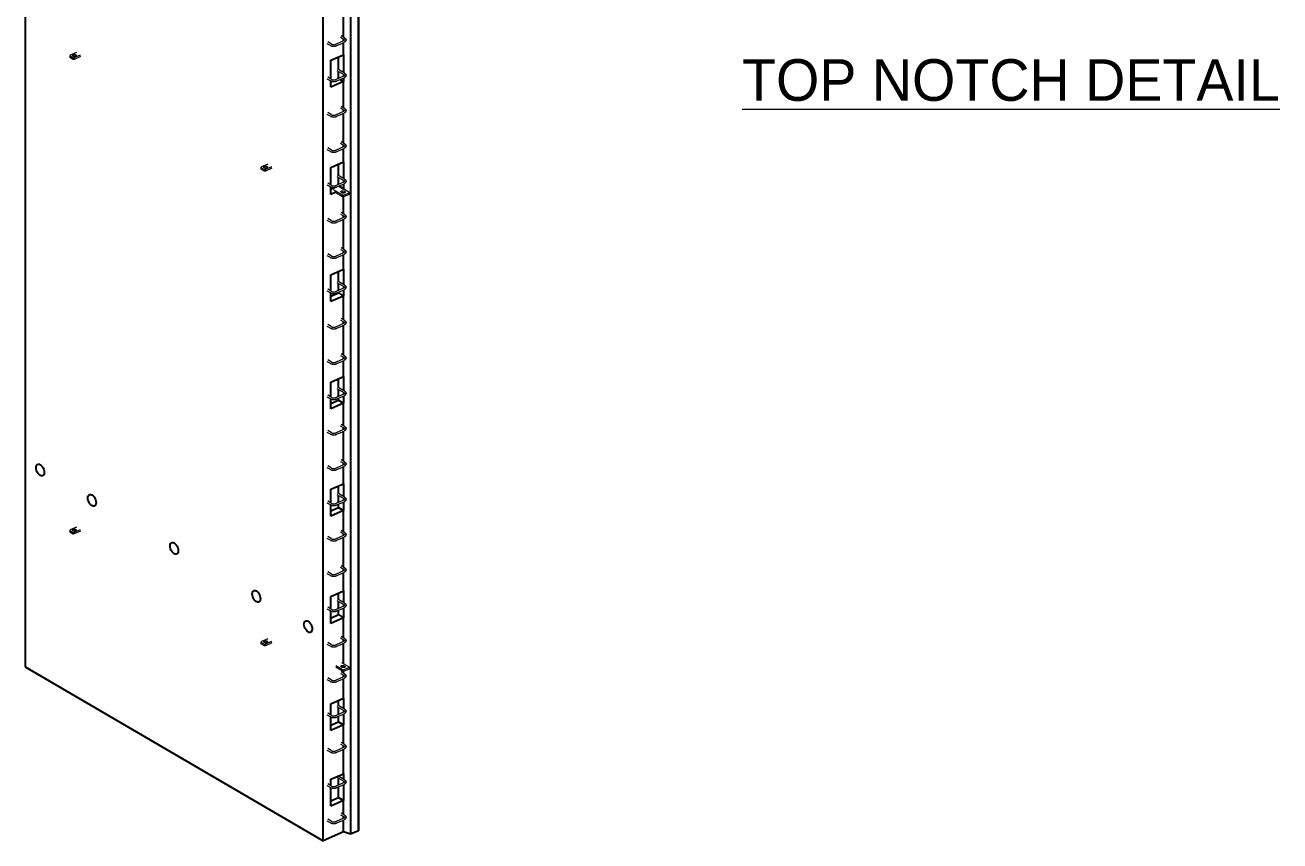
# Model space of a CAD drawing. Header units: millimetres. Extents: x 11769 to 26725, y -2451 to 18539.
# Drawn here: x 20596 to 26628, y -2451 to 1471 of the extents above; entities that cross this region are included whole.
import ezdxf

# ---------------------------------------------------------------- set-up
doc = ezdxf.new("R2010")
doc.units = ezdxf.units.MM
for name, color, linetype, lineweight in [('A-GENM', 13, 'Continuous', 18), ('A-WALL', 113, 'Continuous', 25), ('G-ANNO-TEXT', 231, 'Continuous', 9), ('S-RBAR', 171, 'Continuous', 18)]:
    doc.layers.add(name, color=color, linetype=linetype, lineweight=lineweight)
doc.styles.add('Nirmala UI Semilight_4', font='NirmalaS.ttf', dxfattribs={"height": 200})

# ---------------------------------------------------------------- blocks, each defined once
blk = doc.blocks.new('Rebar Bar - Part 3166313199-431004-3D Ortho')
at = {"layer": 'S-RBAR'}
for p, q in [((19320.7, 5291), (19336.8, 5281.6)), ((19340.9, 5288.5), (19324.7, 5297.9))]:
    blk.add_line(p, q, dxfattribs=at)
blk = doc.blocks.new('Rebar Bar - Part 2227165887-431004-3D Ortho')
at = {"layer": 'S-RBAR'}
for points in [[(19336.8, 5281.6, 0), (19337.5, 5281.2, 0), (19338.2, 5280.8, 0), (19338.9, 5280.5, 0), (19339.6, 5280.2, 0), (19340.3, 5279.9, 0), (19341.1, 5279.6, 0), (19341.8, 5279.4, 0), (19342.6, 5279.1, 0), (19343.4, 5278.9, 0), (19344.2, 5278.7, 0), (19345, 5278.5, 0), (19345.8, 5278.3, 0), (19346.7, 5278.1, 0), (19347.5, 5278, 0), (19348.4, 5277.9, 0), (19349.3, 5277.8, 0), (19350.1, 5277.7, 0), (19351, 5277.6, 0), (19351.9, 5277.6, 0), (19352.8, 5277.5, 0), (19353.6, 5277.5, 0), (19354.5, 5277.5, 0), (19355.4, 5277.6, 0), (19356.3, 5277.6, 0), (19357.1, 5277.7, 0), (19358, 5277.7, 0), (19358.9, 5277.8, 0), (19359.7, 5277.9, 0), (19360.6, 5278.1, 0), (19361.4, 5278.2, 0), (19362.3, 5278.4, 0), (19363.1, 5278.6, 0), (19363.9, 5278.8, 0), (19364.7, 5279, 0), (19365.5, 5279.2, 0), (19366.3, 5279.5, 0), (19367, 5279.7, 0), (19367.8, 5280, 0), (19368.5, 5280.3, 0), (19368.7, 5280.4, 0)], [(19340.9, 5288.5, 0), (19341.3, 5288.2, 0), (19341.7, 5288, 0), (19342.2, 5287.8, 0), (19342.7, 5287.6, 0), (19343.2, 5287.4, 0), (19343.8, 5287.2, 0), (19344.3, 5287, 0), (19344.9, 5286.8, 0), (19345.5, 5286.6, 0), (19346.1, 5286.4, 0), (19346.8, 5286.3, 0), (19347.4, 5286.2, 0), (19348.1, 5286, 0), (19348.7, 5285.9, 0), (19349.4, 5285.8, 0), (19350.1, 5285.7, 0), (19350.8, 5285.7, 0), (19351.5, 5285.6, 0), (19352.2, 5285.6, 0), (19353, 5285.5, 0), (19353.7, 5285.5, 0), (19354.4, 5285.5, 0), (19355.1, 5285.6, 0), (19355.8, 5285.6, 0), (19356.5, 5285.6, 0), (19357.2, 5285.7, 0), (19357.9, 5285.8, 0), (19358.6, 5285.9, 0), (19359.3, 5286, 0), (19360, 5286.1, 0), (19360.6, 5286.2, 0), (19361.3, 5286.3, 0), (19361.9, 5286.5, 0), (19362.5, 5286.7, 0), (19363.1, 5286.8, 0), (19363.7, 5287, 0), (19364.3, 5287.2, 0), (19364.8, 5287.4, 0), (19365.3, 5287.7, 0), (19365.4, 5287.7, 0)]]:
    blk.add_polyline3d(points, dxfattribs=at)
blk = doc.blocks.new('Rebar Bar - Part 3241041724-431004-3D Ortho')
at = {"layer": 'S-RBAR'}
for p, q in [((19400.1, 5303.2), (19365.4, 5287.7)), ((19368.7, 5280.4), (19403.4, 5295.9))]:
    blk.add_line(p, q, dxfattribs=at)
blk = doc.blocks.new('Rebar Bar - Part 2227165887-V1-3D Ortho')
at = {"layer": 'S-RBAR'}
for points in [[(19401.6, 5310.6, 0), (19402, 5310.3, 0), (19402.4, 5310.1, 0), (19402.7, 5309.8, 0), (19403, 5309.6, 0), (19403.3, 5309.4, 0), (19403.6, 5309.1, 0), (19403.8, 5308.9, 0), (19404, 5308.7, 0), (19404.1, 5308.5, 0), (19404.2, 5308.3, 0), (19404.3, 5308.1, 0), (19404.4, 5308, 0), (19404.5, 5307.8, 0), (19404.5, 5307.7, 0), (19404.6, 5307.6, 0), (19404.6, 5307.5, 0), (19404.6, 5307.4, 0), (19404.6, 5307.3, 0), (19404.6, 5307.2, 0), (19404.6, 5307.1, 0), (19404.6, 5307, 0), (19404.5, 5306.9, 0), (19404.5, 5306.7, 0), (19404.4, 5306.6, 0), (19404.3, 5306.4, 0), (19404.2, 5306.2, 0), (19404.1, 5306, 0), (19403.9, 5305.8, 0), (19403.8, 5305.6, 0), (19403.5, 5305.4, 0), (19403.3, 5305.2, 0), (19403, 5304.9, 0), (19402.7, 5304.7, 0), (19402.4, 5304.5, 0), (19402, 5304.2, 0), (19401.6, 5304, 0), (19401.2, 5303.8, 0), (19400.8, 5303.5, 0), (19400.3, 5303.3, 0), (19400.1, 5303.2, 0)], [(19405.7, 5317.5, 0), (19406.3, 5317.1, 0), (19406.9, 5316.7, 0), (19407.5, 5316.2, 0), (19408.1, 5315.8, 0), (19408.6, 5315.3, 0), (19409.2, 5314.8, 0), (19409.7, 5314.3, 0), (19410.1, 5313.8, 0), (19410.6, 5313.2, 0), (19411, 5312.7, 0), (19411.3, 5312, 0), (19411.7, 5311.4, 0), (19411.9, 5310.8, 0), (19412.2, 5310.1, 0), (19412.4, 5309.4, 0), (19412.5, 5308.7, 0), (19412.6, 5308, 0), (19412.6, 5307.3, 0), (19412.6, 5306.5, 0), (19412.5, 5305.8, 0), (19412.4, 5305.1, 0), (19412.2, 5304.4, 0), (19411.9, 5303.8, 0), (19411.6, 5303.1, 0), (19411.3, 5302.5, 0), (19410.9, 5301.9, 0), (19410.5, 5301.3, 0), (19410.1, 5300.7, 0), (19409.6, 5300.2, 0), (19409.1, 5299.7, 0), (19408.6, 5299.2, 0), (19408.1, 5298.7, 0), (19407.5, 5298.3, 0), (19406.9, 5297.9, 0), (19406.3, 5297.5, 0), (19405.6, 5297.1, 0), (19405, 5296.7, 0), (19404.3, 5296.4, 0), (19403.6, 5296, 0), (19403.4, 5295.9, 0)]]:
    blk.add_polyline3d(points, dxfattribs=at)
blk = doc.blocks.new('Rebar Bar - Part 3131074535-431004-3D Ortho')
at = {"layer": 'S-RBAR'}
for p, q in [((19385.5, 5320), (19401.6, 5310.6)), ((19405.7, 5317.5), (19389.5, 5326.9))]:
    blk.add_line(p, q, dxfattribs=at)
blk = doc.blocks.new('Rebar Bar - Part 3131074535-V4-3D Ortho')
at = {"layer": 'S-RBAR'}
for p, q in [((19368.7, 4310.5), (19401.6, 4291.2)), ((19405.7, 4298.1), (19373.1, 4317.2))]:
    blk.add_line(p, q, dxfattribs=at)
blk = doc.blocks.new('Rebar Bar - Part 3131074535-V8-3D Ortho')
at = {"layer": 'S-RBAR'}
for p, q in [((19385.3, -456.3), (19401.6, -465.8)), ((19405.7, -458.9), (19389.5, -449.5))]:
    blk.add_line(p, q, dxfattribs=at)
blk = doc.blocks.new('Rebar Bar - Part 3131074535-V9-3D Ortho')
at = {"layer": 'S-RBAR'}
for p, q in [((19368.7, -2145.5), (19401.6, -2164.7)), ((19405.7, -2157.8), (19374.8, -2139.8))]:
    blk.add_line(p, q, dxfattribs=at)
blk = doc.blocks.new('RR spread anchor face based - RR-SA-2_5-200-1726821-3D Ortho')
at = {"layer": 'A-GENM'}
for p, q in [((19036.1, 4713.6), (19006, 4700.1)), ((19006, 4700.1), (19003.9, 4697.5)), ((19003.9, 4697.5), (19020.4, 4687.9)), ((19003.9, 4697.5), (19003.9, 4688.9)), ((19020.4, 4679.3), (19003.9, 4688.9)), ((19019.2, 4700.6), (19023.7, 4702.6)), ((19020.4, 4687.9), (19025.8, 4688.6)), ((19020.4, 4687.9), (19020.4, 4679.3)), ((19025.8, 4680), (19020.4, 4679.3)), ((19027, 4694.8), (19025.2, 4694.5)), ((19025.8, 4688.6), (19055.9, 4702.1)), ((19055.9, 4693.5), (19025.8, 4680)), ((19025.8, 4688.6), (19025.8, 4680)), ((19032.9, 4697.2), (19028.4, 4695.2))]:
    blk.add_line(p, q, dxfattribs=at)
for points in [[(19028.4, 4695.2, 0), (19026.9, 4694.7, 0), (19025.2, 4694.4, 0), (19023.3, 4694.3, 0), (19021.5, 4694.5, 0), (19019.9, 4694.9, 0), (19018.5, 4695.5, 0), (19017.5, 4696.3, 0), (19016.9, 4697.2, 0), (19016.8, 4698.1, 0), (19017.2, 4699.1, 0), (19018, 4699.9, 0), (19019.2, 4700.6, 0)], [(19023.7, 4702.6, 0), (19025.2, 4703.1, 0), (19027, 4703.4, 0), (19028.8, 4703.5, 0), (19030.6, 4703.3, 0), (19032.2, 4702.9, 0), (19033.6, 4702.3, 0), (19034.6, 4701.5, 0), (19035.2, 4700.6, 0), (19035.3, 4699.9, 0)], [(19035.3, 4699.7, 0), (19034.9, 4698.8, 0), (19034.1, 4697.9, 0), (19032.9, 4697.2, 0)]]:
    blk.add_polyline3d(points, dxfattribs=at)
blk = doc.blocks.new('RR spread anchor face based - RR-SA-3_0-200-V11-3D Ortho')
at = {"layer": 'A-GENM'}
for p, q in [((19350.7, 681.2), (19395.9, 654.8)), ((19395.9, 646.2), (19363, 665.4)), ((19426.1, 668.3), (19380.8, 694.7)), ((19392.8, 665.2), (19390.2, 666.7)), ((19401.1, 653.7), (19427.5, 665.5)), ((19403.7, 672.8), (19406.4, 671.2)), ((19427.5, 665.5), (19426.1, 668.3)), ((19427.5, 665.5), (19427.5, 656.9)), ((19395.9, 654.8), (19401.1, 653.7)), ((19395.9, 646.2), (19395.9, 654.8)), ((19401.1, 645.1), (19395.9, 646.2)), ((19427.5, 656.9), (19401.1, 645.1)), ((19401.1, 653.7), (19401.1, 645.1))]:
    blk.add_line(p, q, dxfattribs=at)
for points in [[(19390.2, 666.7, 0), (19388.9, 667.7, 0), (19388.1, 668.8, 0), (19388, 670, 0), (19388.5, 671.2, 0), (19389.5, 672.3, 0), (19391, 673.2, 0), (19393, 673.9, 0), (19395.2, 674.2, 0), (19397.6, 674.3, 0), (19399.9, 674.1, 0), (19402, 673.6, 0), (19403.7, 672.8, 0)], [(19408.6, 667.9, 0), (19408.1, 666.7, 0), (19407.1, 665.6, 0), (19405.5, 664.7, 0), (19403.6, 664.1, 0), (19401.4, 663.7, 0), (19399, 663.6, 0), (19396.7, 663.8, 0), (19394.6, 664.4, 0), (19392.8, 665.2, 0)], [(19403.7, 664.2, 0), (19402, 665, 0), (19399.9, 665.5, 0), (19397.6, 665.7, 0), (19395.2, 665.6, 0), (19393, 665.3, 0)], [(19406.4, 671.2, 0), (19407.7, 670.2, 0), (19408.4, 669.1, 0), (19408.6, 668.2, 0)]]:
    blk.add_polyline3d(points, dxfattribs=at)
blk = doc.blocks.new('RR spread anchor face based - RR-SA-3_0-200-1726827-3D Ortho')
at = {"layer": 'A-GENM'}
for p, q in [((19363, 4584.7), (19395.9, 4565.5)), ((19426.1, 4579), (19393.1, 4598.2)), ((19395.9, 4556.9), (19363, 4576.1)), ((19392.8, 4575.9), (19390.2, 4577.4)), ((19395.9, 4565.5), (19401.1, 4564.4)), ((19395.9, 4556.9), (19395.9, 4565.5)), ((19401.1, 4555.8), (19395.9, 4556.9)), ((19401.1, 4564.4), (19427.5, 4576.2)), ((19427.5, 4567.6), (19401.1, 4555.8)), ((19401.1, 4564.4), (19401.1, 4555.8)), ((19403.7, 4583.5), (19406.4, 4581.9)), ((19427.5, 4576.2), (19426.1, 4579)), ((19427.5, 4576.2), (19427.5, 4567.6))]:
    blk.add_line(p, q, dxfattribs=at)
for points in [[(19390.2, 4577.4, 0), (19388.9, 4578.4, 0), (19388.1, 4579.5, 0), (19388, 4580.7, 0), (19388.5, 4581.9, 0), (19389.5, 4583, 0), (19391, 4583.9, 0), (19393, 4584.5, 0), (19395.2, 4584.9, 0), (19397.6, 4585, 0), (19399.9, 4584.8, 0), (19402, 4584.2, 0), (19403.7, 4583.5, 0)], [(19408.6, 4578.6, 0), (19408.1, 4577.4, 0), (19407.1, 4576.3, 0), (19405.5, 4575.4, 0), (19403.6, 4574.8, 0), (19401.4, 4574.4, 0), (19399, 4574.3, 0), (19396.7, 4574.5, 0), (19394.6, 4575.1, 0), (19392.8, 4575.9, 0)], [(19403.7, 4574.9, 0), (19402, 4575.6, 0), (19399.9, 4576.2, 0), (19397.6, 4576.4, 0), (19395.2, 4576.3, 0), (19393, 4576, 0)], [(19406.4, 4581.9, 0), (19407.7, 4580.9, 0), (19408.4, 4579.8, 0), (19408.6, 4578.9, 0)]]:
    blk.add_polyline3d(points, dxfattribs=at)

msp = doc.modelspace()

# ---------------------------------------------------------------- linework, layer by layer
at = {"layer": 'A-WALL'}
for p, q in [((20596.1, 5497.5), (20596.1, -1614.3)), ((22160.6, 5363.1), (22160.6, -2419.6)), ((22028.9, -2451.4), (22028.9, 4788.5)), ((22198.3, -2402.8), (22198.3, 1942.3)), ((22199.2, 1940.9), (22199.2, -2395.6)), ((22126.8, 1412.9), (22126.8, 1557.1)), ((22126.8, 1395.8), (22126.8, 1403.6)), ((22066.5, 1302.1), (22126.8, 1329)), ((22126.8, 1329), (22126.8, 1387.2)), ((22126.8, 1329), (22126.8, 1243)), ((22066.5, 1211.2), (22066.5, 1302.1)), ((22102.8, 1256), (22102.8, 1318.3)), ((22102.8, 1215.3), (22102.8, 1247.7)), ((22110.6, 1210.1), (22126.8, 1200.1)), ((22126.8, 1233.7), (22126.8, 1225.9)), ((22126.8, 1217.3), (22126.8, 1200.1)), ((22066.5, 1173.2), (22066.5, 1202.6)), ((22066.5, 1198.8), (22071.7, 1201.1)), ((22126.8, 1200.1), (22066.5, 1173.2)), ((22126.8, 1073.1), (22126.8, 1200.1)), ((22126.8, 1056), (22126.8, 1063.8)), ((22126.8, 903.2), (22126.8, 1047.4)), ((22126.8, 886.1), (22126.8, 893.9)), ((22126.8, 813.4), (22126.8, 877.5)), ((22066.5, 786.4), (22126.8, 813.4)), ((22066.5, 701.5), (22066.5, 786.4)), ((22102.8, 746.4), (22102.8, 802.6)), ((22126.8, 813.4), (22126.8, 733.3)), ((22102.8, 705.6), (22102.8, 738.1)), ((22126.8, 724), (22126.8, 716.2)), ((22066.5, 657.5), (22066.5, 692.7)), ((22066.5, 683.1), (22083.6, 690.7)), ((22089.1, 667.6), (22066.5, 657.5)), ((22105, 697.9), (22126.8, 684.4)), ((22126.8, 684.4), (22125.5, 683.9)), ((22126.8, 707.6), (22126.8, 684.4)), ((22126.8, 683.1), (22126.8, 684.4)), ((22126.8, 663.7), (22126.8, 665.3)), ((22126.8, 563.4), (22126.8, 645.2)), ((22126.8, 546.3), (22126.8, 554.1)), ((22126.8, 393.5), (22126.8, 537.8)), ((22126.8, 376.4), (22126.8, 384.2)), ((22126.8, 297.7), (22126.8, 367.9)), ((22066.5, 270.7), (22126.8, 297.7)), ((22066.5, 191.8), (22066.5, 270.7)), ((22102.8, 236.7), (22102.8, 286.9)), ((22126.8, 297.7), (22126.8, 223.6)), ((22066.5, 167.4), (22102.8, 183.6)), ((22066.5, 141.8), (22066.5, 183.2)), ((22102.8, 195.9), (22102.8, 228.4)), ((22102.8, 183.6), (22102.8, 187.2)), ((22102.8, 183.6), (22126.8, 168.7)), ((22126.8, 214.4), (22126.8, 206.5)), ((22126.8, 198), (22126.8, 168.7)), ((22126.8, 168.7), (22066.5, 141.8)), ((22126.8, 53.7), (22126.8, 168.7)), ((22126.8, 36.6), (22126.8, 44.5)), ((22126.8, -116.2), (22126.8, 28.1)), ((22126.8, -133.2), (22126.8, -125.4)), ((22126.8, -218), (22126.8, -141.8)), ((22066.5, -245), (22126.8, -218)), ((22102.8, -273), (22102.8, -228.8)), ((22126.8, -218), (22126.8, -286.1)), ((22066.5, -317.8), (22066.5, -245)), ((22102.8, -313.8), (22102.8, -281.3)), ((22126.8, -295.3), (22126.8, -303.1)), ((22066.5, -373.9), (22066.5, -326.5)), ((22066.5, -348.3), (22102.8, -332.1)), ((22126.8, -347), (22066.5, -373.9)), ((22102.8, -332.1), (22102.8, -322.5)), ((22102.8, -332.1), (22126.8, -347)), ((22126.8, -311.7), (22126.8, -347)), ((22126.8, -456), (22126.8, -347)), ((22126.8, -473), (22126.8, -465.2)), ((22126.8, -625.9), (22126.8, -481.8)), ((22126.8, -642.9), (22126.8, -635.1)), ((22126.8, -733.7), (22126.8, -651.5)), ((22066.5, -760.7), (22126.8, -733.7)), ((22066.5, -827.5), (22066.5, -760.7)), ((22102.8, -782.7), (22102.8, -744.5)), ((22126.8, -733.7), (22126.8, -795.7)), ((22066.5, -889.6), (22066.5, -836.2)), ((22102.8, -823.5), (22102.8, -791)), ((22102.8, -847.8), (22102.8, -832.1)), ((22126.8, -805), (22126.8, -812.8)), ((22126.8, -821.4), (22126.8, -862.7)), ((22066.5, -864), (22102.8, -847.8)), ((22126.8, -862.7), (22066.5, -889.6)), ((22102.8, -847.8), (22126.8, -862.7)), ((22126.8, -965.6), (22126.8, -862.7)), ((22126.8, -982.7), (22126.8, -974.9)), ((22126.8, -1135.5), (22126.8, -991.3)), ((22126.8, -1152.6), (22126.8, -1144.8)), ((22126.8, -1249.4), (22126.8, -1161.2)), ((22066.5, -1276.4), (22126.8, -1249.4)), ((22102.8, -1292.4), (22102.8, -1260.2)), ((22126.8, -1249.4), (22126.8, -1305.4)), ((22066.5, -1337.2), (22066.5, -1276.4)), ((22102.8, -1333.1), (22102.8, -1300.6)), ((22126.8, -1314.7), (22126.8, -1322.5)), ((22066.5, -1405.3), (22066.5, -1345.8)), ((22066.5, -1379.7), (22102.8, -1363.5)), ((22126.8, -1378.4), (22066.5, -1405.3)), ((22102.8, -1363.5), (22102.8, -1341.8)), ((22102.8, -1363.5), (22126.8, -1378.4)), ((22126.8, -1331.1), (22126.8, -1378.4)), ((22126.8, -1475.3), (22126.8, -1378.4)), ((22126.8, -1492.4), (22126.8, -1484.6)), ((22126.8, -1598.8), (22126.8, -1501)), ((20596.1, -1614.3), (22028.9, -2451.4)), ((22126.8, -1618.3), (22126.8, -1616.7)), ((22126.8, -1645.2), (22126.8, -1636.7)), ((22126.8, -1662.3), (22126.8, -1654.5)), ((22126.8, -1765.1), (22126.8, -1670.9)), ((22066.5, -1792), (22126.8, -1765.1)), ((22066.5, -1846.9), (22066.5, -1792)), ((22102.8, -1802), (22102.8, -1775.9)), ((22126.8, -1765.1), (22126.8, -1815.1)), ((22066.5, -1921), (22066.5, -1855.5)), ((22102.8, -1842.8), (22102.8, -1810.3)), ((22102.8, -1879.2), (22102.8, -1851.5)), ((22126.8, -1824.4), (22126.8, -1832.2)), ((22126.8, -1840.7), (22126.8, -1894)), ((22066.5, -1895.4), (22102.8, -1879.2)), ((22126.8, -1894), (22066.5, -1921)), ((22102.8, -1879.2), (22126.8, -1894)), ((22126.8, -1985), (22126.8, -1894)), ((22126.8, -2002.1), (22126.8, -1994.3)), ((22126.8, -2128.3), (22126.8, -2010.6)), ((22066.5, -2155.2), (22126.8, -2128.3)), ((22066.5, -2186.7), (22066.5, -2155.2)), ((22102.8, -2141.8), (22102.8, -2139)), ((22102.8, -2182.6), (22102.8, -2150.1)), ((22126.8, -2128.3), (22126.8, -2154.9)), ((22126.8, -2164.1), (22126.8, -2172)), ((22066.5, -2284.1), (22066.5, -2195.3)), ((22102.8, -2242.3), (22102.8, -2191.3)), ((22126.8, -2180.5), (22126.8, -2257.2)), ((22066.5, -2258.5), (22102.8, -2242.3)), ((22126.8, -2257.2), (22066.5, -2284.1)), ((22102.8, -2242.3), (22126.8, -2257.2)), ((22126.8, -2324.8), (22126.8, -2257.2)), ((22126.8, -2341.9), (22126.8, -2334)), ((22126.8, -2407.6), (22126.8, -2350.4)), ((22126.8, -2407.6), (22028.9, -2451.4)), ((22160.6, -2419.6), (22126.8, -2407.6)), ((22198.3, -2402.8), (22160.6, -2419.6)), ((22199.2, -2395.6), (22198.3, -2402.8))]:
    msp.add_line(p, q, dxfattribs=at)
for points in [[(20668.5, -694, 0), (20663.4, -690.1, 0), (20658.6, -684.7, 0), (20654.5, -678.2, 0), (20651.4, -671.1, 0), (20649.4, -663.7, 0), (20648.7, -656.6, 0), (20649.4, -650.4, 0), (20651.4, -645.3, 0), (20654.5, -641.8, 0), (20658.6, -640.1, 0), (20663.4, -640.3, 0), (20668.5, -642.4, 0)], [(20668.5, -642.4, 0), (20673.6, -646.3, 0), (20678.4, -651.6, 0), (20682.5, -658.1, 0), (20685.6, -665.3, 0), (20687.6, -672.6, 0), (20688.2, -679.7, 0), (20687.6, -686, 0), (20685.6, -691.1, 0), (20682.5, -694.6, 0), (20678.4, -696.3, 0), (20673.6, -696.1, 0), (20668.5, -694, 0)], [(20917.4, -839.4, 0), (20912.3, -835.5, 0), (20907.5, -830.1, 0), (20903.4, -823.7, 0), (20900.3, -816.5, 0), (20898.3, -809.1, 0), (20897.6, -802, 0), (20898.3, -795.8, 0), (20900.3, -790.7, 0), (20903.4, -787.2, 0), (20907.5, -785.5, 0), (20912.3, -785.7, 0), (20917.4, -787.8, 0)], [(20917.4, -787.8, 0), (20922.5, -791.7, 0), (20927.3, -797, 0), (20931.4, -803.5, 0), (20934.5, -810.7, 0), (20936.5, -818.1, 0), (20937.1, -825.1, 0), (20936.5, -831.4, 0), (20934.5, -836.5, 0), (20931.4, -840, 0), (20927.3, -841.7, 0), (20922.5, -841.5, 0), (20917.4, -839.4, 0)], [(21312.5, -1070.2, 0), (21307.4, -1066.3, 0), (21302.6, -1061, 0), (21298.5, -1054.5, 0), (21295.4, -1047.3, 0), (21293.4, -1039.9, 0), (21292.7, -1032.9, 0), (21293.4, -1026.6, 0), (21295.4, -1021.5, 0), (21298.5, -1018, 0), (21302.6, -1016.3, 0), (21307.4, -1016.5, 0), (21312.5, -1018.6, 0)], [(21312.5, -1018.6, 0), (21317.6, -1022.5, 0), (21322.4, -1027.8, 0), (21326.5, -1034.3, 0), (21329.6, -1041.5, 0), (21331.6, -1048.9, 0), (21332.2, -1055.9, 0), (21331.6, -1062.2, 0), (21329.6, -1067.3, 0), (21326.5, -1070.8, 0), (21322.4, -1072.5, 0), (21317.6, -1072.3, 0), (21312.5, -1070.2, 0)], [(21707.6, -1301, 0), (21702.5, -1297.1, 0), (21697.7, -1291.8, 0), (21693.6, -1285.3, 0), (21690.5, -1278.1, 0), (21688.5, -1270.7, 0), (21687.8, -1263.7, 0), (21688.5, -1257.4, 0), (21690.5, -1252.3, 0), (21693.6, -1248.8, 0), (21697.7, -1247.1, 0), (21702.5, -1247.3, 0), (21707.6, -1249.4, 0)], [(21707.6, -1249.4, 0), (21712.7, -1253.3, 0), (21717.5, -1258.7, 0), (21721.5, -1265.1, 0), (21724.7, -1272.3, 0), (21726.7, -1279.7, 0), (21727.3, -1286.8, 0), (21726.7, -1293, 0), (21724.7, -1298.1, 0), (21721.5, -1301.6, 0), (21717.5, -1303.3, 0), (21712.7, -1303.1, 0), (21707.6, -1301, 0)], [(21956.5, -1446.4, 0), (21951.4, -1442.5, 0), (21946.6, -1437.2, 0), (21942.5, -1430.7, 0), (21939.4, -1423.5, 0), (21937.4, -1416.1, 0), (21936.7, -1409.1, 0), (21937.4, -1402.8, 0), (21939.4, -1397.7, 0), (21942.5, -1394.2, 0), (21946.6, -1392.5, 0), (21951.4, -1392.7, 0), (21956.5, -1394.8, 0)], [(21956.5, -1394.8, 0), (21961.6, -1398.7, 0), (21966.4, -1404.1, 0), (21970.5, -1410.6, 0), (21973.6, -1417.7, 0), (21975.6, -1425.1, 0), (21976.2, -1432.2, 0), (21975.6, -1438.4, 0), (21973.6, -1443.5, 0), (21970.5, -1447, 0), (21966.4, -1448.7, 0), (21961.6, -1448.5, 0), (21956.5, -1446.4, 0)]]:
    msp.add_polyline3d(points, dxfattribs=at)

# ---------------------------------------------------------------- block references
at = {"layer": 'A-GENM'}
for name, p in [('RR spread anchor face based - RR-SA-2_5-200-1726821-3D Ortho', (1806.9, -3373.7)), ('RR spread anchor face based - RR-SA-2_5-200-1726821-3D Ortho', (2726.1, -3910.7)), ('RR spread anchor face based - RR-SA-3_0-200-V11-3D Ortho', (2726.1, 0)), ('RR spread anchor face based - RR-SA-2_5-200-1726821-3D Ortho', (1806.9, -5655.6)), ('RR spread anchor face based - RR-SA-2_5-200-1726821-3D Ortho', (2726.1, -6192.6)), ('RR spread anchor face based - RR-SA-3_0-200-1726827-3D Ortho', (2726.1, -6192.6))]:
    msp.add_blockref(name, p, dxfattribs=at)
at = {"layer": 'S-RBAR'}
for name, p in [('Rebar Bar - Part 3166313199-431004-3D Ortho', (2726.1, -3907.5)), ('Rebar Bar - Part 3241041724-431004-3D Ortho', (2726.1, -3907.5)), ('Rebar Bar - Part 3131074535-431004-3D Ortho', (2726.1, -3907.5)), ('Rebar Bar - Part 2227165887-V1-3D Ortho', (2726.1, -3907.5)), ('Rebar Bar - Part 2227165887-431004-3D Ortho', (2726.1, -3907.5)), ('Rebar Bar - Part 3166313199-431004-3D Ortho', (2726.1, -4077.4)), ('Rebar Bar - Part 2227165887-431004-3D Ortho', (2726.1, -4077.4)), ('Rebar Bar - Part 3241041724-431004-3D Ortho', (2726.1, -4077.4)), ('Rebar Bar - Part 3131074535-V4-3D Ortho', (2726.1, -3058.1)), ('Rebar Bar - Part 2227165887-V1-3D Ortho', (2726.1, -4077.4)), ('Rebar Bar - Part 3166313199-431004-3D Ortho', (2726.1, -4247.3)), ('Rebar Bar - Part 2227165887-431004-3D Ortho', (2726.1, -4247.3)), ('Rebar Bar - Part 3241041724-431004-3D Ortho', (2726.1, -4247.3)), ('Rebar Bar - Part 3131074535-431004-3D Ortho', (2726.1, -4247.3)), ('Rebar Bar - Part 2227165887-V1-3D Ortho', (2726.1, -4247.3)), ('Rebar Bar - Part 3131074535-431004-3D Ortho', (2726.1, -4417.2)), ('Rebar Bar - Part 3166313199-431004-3D Ortho', (2726.1, -4417.2)), ('Rebar Bar - Part 2227165887-431004-3D Ortho', (2726.1, -4417.2)), ('Rebar Bar - Part 3241041724-431004-3D Ortho', (2726.1, -4417.2)), ('Rebar Bar - Part 2227165887-V1-3D Ortho', (2726.1, -4417.2)), ('Rebar Bar - Part 3131074535-V4-3D Ortho', (2726.1, -3567.8)), ('Rebar Bar - Part 2227165887-V1-3D Ortho', (2726.1, -4587.1)), ('Rebar Bar - Part 3166313199-431004-3D Ortho', (2726.1, -4587.1)), ('Rebar Bar - Part 2227165887-431004-3D Ortho', (2726.1, -4587.1)), ('Rebar Bar - Part 3241041724-431004-3D Ortho', (2726.1, -4587.1)), ('Rebar Bar - Part 3241041724-431004-3D Ortho', (2726.1, -4757)), ('Rebar Bar - Part 3131074535-431004-3D Ortho', (2726.1, -4757)), ('Rebar Bar - Part 2227165887-V1-3D Ortho', (2726.1, -4757)), ('Rebar Bar - Part 3166313199-431004-3D Ortho', (2726.1, -4757)), ('Rebar Bar - Part 2227165887-431004-3D Ortho', (2726.1, -4757)), ('Rebar Bar - Part 3166313199-431004-3D Ortho', (2726.1, -4926.9)), ('Rebar Bar - Part 3241041724-431004-3D Ortho', (2726.1, -4926.9)), ('Rebar Bar - Part 3131074535-431004-3D Ortho', (2726.1, -4926.9)), ('Rebar Bar - Part 2227165887-V1-3D Ortho', (2726.1, -4926.9)), ('Rebar Bar - Part 2227165887-431004-3D Ortho', (2726.1, -4926.9)), ('Rebar Bar - Part 3166313199-431004-3D Ortho', (2726.1, -5096.8)), ('Rebar Bar - Part 2227165887-431004-3D Ortho', (2726.1, -5096.8)), ('Rebar Bar - Part 3241041724-431004-3D Ortho', (2726.1, -5096.8)), ('Rebar Bar - Part 3131074535-V4-3D Ortho', (2726.1, -4077.4)), ('Rebar Bar - Part 2227165887-V1-3D Ortho', (2726.1, -5096.8)), ('Rebar Bar - Part 3166313199-431004-3D Ortho', (2726.1, -5266.7)), ('Rebar Bar - Part 2227165887-431004-3D Ortho', (2726.1, -5266.7)), ('Rebar Bar - Part 3241041724-431004-3D Ortho', (2726.1, -5266.7)), ('Rebar Bar - Part 3131074535-431004-3D Ortho', (2726.1, -5266.7)), ('Rebar Bar - Part 2227165887-V1-3D Ortho', (2726.1, -5266.7)), ('Rebar Bar - Part 3131074535-431004-3D Ortho', (2726.1, -5436.6)), ('Rebar Bar - Part 2227165887-V1-3D Ortho', (2726.1, -5436.6)), ('Rebar Bar - Part 3166313199-431004-3D Ortho', (2726.1, -5436.6)), ('Rebar Bar - Part 2227165887-431004-3D Ortho', (2726.1, -5436.6)), ('Rebar Bar - Part 3241041724-431004-3D Ortho', (2726.1, -5436.6)), ('Rebar Bar - Part 3131074535-V4-3D Ortho', (2726.1, -4587.1)), ('Rebar Bar - Part 2227165887-V1-3D Ortho', (2726.1, -5606.5)), ('Rebar Bar - Part 3166313199-431004-3D Ortho', (2726.1, -5606.5)), ('Rebar Bar - Part 2227165887-431004-3D Ortho', (2726.1, -5606.5)), ('Rebar Bar - Part 3241041724-431004-3D Ortho', (2726.1, -5606.5)), ('Rebar Bar - Part 3166313199-431004-3D Ortho', (2726.1, -5776.4)), ('Rebar Bar - Part 3241041724-431004-3D Ortho', (2726.1, -5776.4)), ('Rebar Bar - Part 3131074535-V8-3D Ortho', (2726.1, 0)), ('Rebar Bar - Part 2227165887-V1-3D Ortho', (2726.1, -5776.4)), ('Rebar Bar - Part 2227165887-431004-3D Ortho', (2726.1, -5776.4)), ('Rebar Bar - Part 3166313199-431004-3D Ortho', (2726.1, -5946.3)), ('Rebar Bar - Part 2227165887-431004-3D Ortho', (2726.1, -5946.3)), ('Rebar Bar - Part 3241041724-431004-3D Ortho', (2726.1, -5946.3)), ('Rebar Bar - Part 3131074535-431004-3D Ortho', (2726.1, -5946.3)), ('Rebar Bar - Part 2227165887-V1-3D Ortho', (2726.1, -5946.3)), ('Rebar Bar - Part 3131074535-V4-3D Ortho', (2726.1, -5096.8)), ('Rebar Bar - Part 3166313199-431004-3D Ortho', (2726.1, -6116.1)), ('Rebar Bar - Part 2227165887-431004-3D Ortho', (2726.1, -6116.1)), ('Rebar Bar - Part 3241041724-431004-3D Ortho', (2726.1, -6116.1)), ('Rebar Bar - Part 2227165887-V1-3D Ortho', (2726.1, -6116.1)), ('Rebar Bar - Part 3131074535-431004-3D Ortho', (2726.1, -6286)), ('Rebar Bar - Part 3166313199-431004-3D Ortho', (2726.1, -6286)), ('Rebar Bar - Part 2227165887-431004-3D Ortho', (2726.1, -6286)), ('Rebar Bar - Part 3241041724-431004-3D Ortho', (2726.1, -6286)), ('Rebar Bar - Part 2227165887-V1-3D Ortho', (2726.1, -6286)), ('Rebar Bar - Part 3131074535-431004-3D Ortho', (2726.1, -6455.9)), ('Rebar Bar - Part 2227165887-V1-3D Ortho', (2726.1, -6455.9)), ('Rebar Bar - Part 3166313199-431004-3D Ortho', (2726.1, -6455.9)), ('Rebar Bar - Part 2227165887-431004-3D Ortho', (2726.1, -6455.9)), ('Rebar Bar - Part 3241041724-431004-3D Ortho', (2726.1, -6455.9)), ('Rebar Bar - Part 3241041724-431004-3D Ortho', (2726.1, -6625.8)), ('Rebar Bar - Part 3131074535-V4-3D Ortho', (2726.1, -5606.5)), ('Rebar Bar - Part 2227165887-V1-3D Ortho', (2726.1, -6625.8)), ('Rebar Bar - Part 3166313199-431004-3D Ortho', (2726.1, -6625.8)), ('Rebar Bar - Part 2227165887-431004-3D Ortho', (2726.1, -6625.8)), ('Rebar Bar - Part 3166313199-431004-3D Ortho', (2726.1, -6795.7)), ('Rebar Bar - Part 2227165887-431004-3D Ortho', (2726.1, -6795.7)), ('Rebar Bar - Part 3241041724-431004-3D Ortho', (2726.1, -6795.7)), ('Rebar Bar - Part 3131074535-431004-3D Ortho', (2726.1, -6795.7)), ('Rebar Bar - Part 2227165887-V1-3D Ortho', (2726.1, -6795.7)), ('Rebar Bar - Part 3166313199-431004-3D Ortho', (2726.1, -6965.6)), ('Rebar Bar - Part 2227165887-431004-3D Ortho', (2726.1, -6965.6)), ('Rebar Bar - Part 3241041724-431004-3D Ortho', (2726.1, -6965.6)), ('Rebar Bar - Part 3131074535-431004-3D Ortho', (2726.1, -6965.6)), ('Rebar Bar - Part 2227165887-V1-3D Ortho', (2726.1, -6965.6)), ('Rebar Bar - Part 3131074535-V4-3D Ortho', (2726.1, -6116.1)), ('Rebar Bar - Part 3166313199-431004-3D Ortho', (2726.1, -7135.5)), ('Rebar Bar - Part 2227165887-431004-3D Ortho', (2726.1, -7135.5)), ('Rebar Bar - Part 3241041724-431004-3D Ortho', (2726.1, -7135.5)), ('Rebar Bar - Part 2227165887-V1-3D Ortho', (2726.1, -7135.5)), ('Rebar Bar - Part 3131074535-431004-3D Ortho', (2726.1, -7305.4)), ('Rebar Bar - Part 2227165887-V1-3D Ortho', (2726.1, -7305.4)), ('Rebar Bar - Part 3166313199-431004-3D Ortho', (2726.1, -7305.4)), ('Rebar Bar - Part 2227165887-431004-3D Ortho', (2726.1, -7305.4)), ('Rebar Bar - Part 3241041724-431004-3D Ortho', (2726.1, -7305.4)), ('Rebar Bar - Part 3131074535-V9-3D Ortho', (2726.1, 0)), ('Rebar Bar - Part 2227165887-V1-3D Ortho', (2726.1, -7475.3)), ('Rebar Bar - Part 3166313199-431004-3D Ortho', (2726.1, -7475.3)), ('Rebar Bar - Part 2227165887-431004-3D Ortho', (2726.1, -7475.3)), ('Rebar Bar - Part 3241041724-431004-3D Ortho', (2726.1, -7475.3)), ('Rebar Bar - Part 3166313199-431004-3D Ortho', (2726.1, -7645.2)), ('Rebar Bar - Part 3241041724-431004-3D Ortho', (2726.1, -7645.2)), ('Rebar Bar - Part 3131074535-431004-3D Ortho', (2726.1, -7645.2)), ('Rebar Bar - Part 2227165887-V1-3D Ortho', (2726.1, -7645.2)), ('Rebar Bar - Part 2227165887-431004-3D Ortho', (2726.1, -7645.2))]:
    msp.add_blockref(name, p, dxfattribs=at)

# ---------------------------------------------------------------- texts
at = {"layer": 'G-ANNO-TEXT', "color": 7, "insert": (24042.5, 1307.2), "char_height": 200, "width": 2975.864, "attachment_point": 1, "style": 'Nirmala UI Semilight_4'}
msp.add_mtext('\\LTOP NOTCH DETAIL', dxfattribs=at)

doc.saveas('drawing.dxf')
